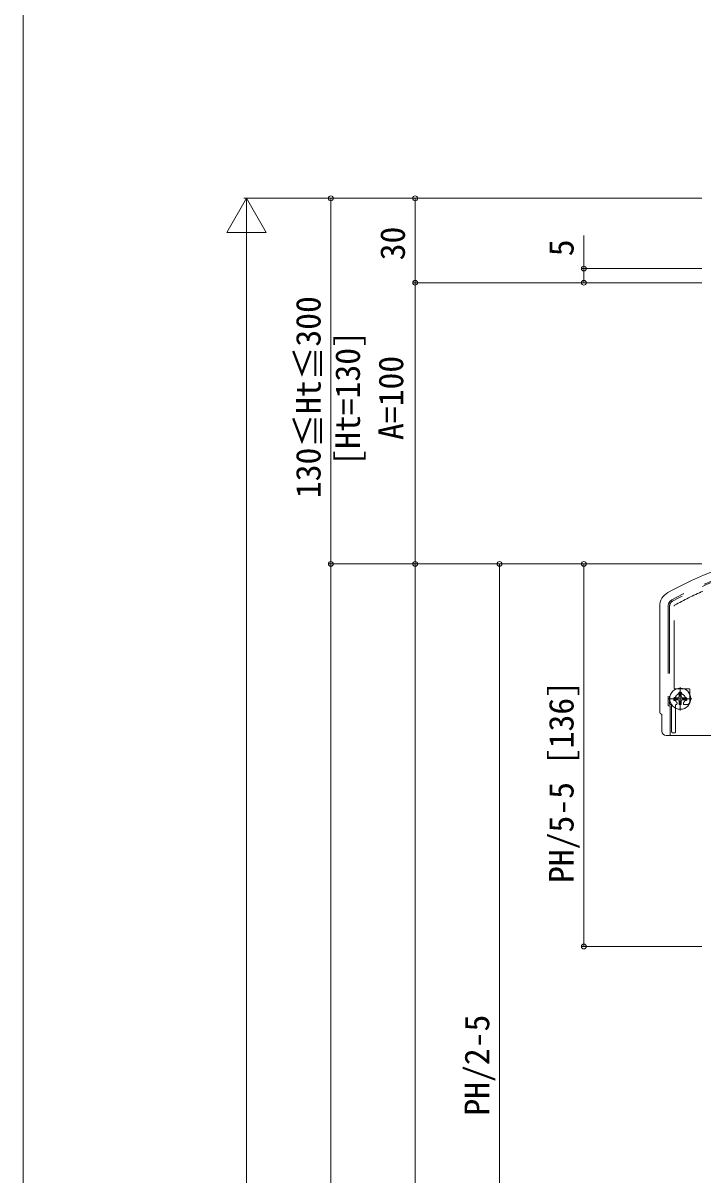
# Model space of a CAD drawing. Units: millimetres, scale not verified. Extents: x -990 to 990, y -820 to 2383.
# Drawn here: x -990 to -748.1, y 1386.6 to 1796.2 of the extents above; entities that cross this region are included whole.
import ezdxf
from ezdxf.enums import TextEntityAlignment as Align

# ---------------------------------------------------------------- set-up
doc = ezdxf.new("R2010")
doc.units = ezdxf.units.MM
doc.header["$LTSCALE"] = 8
doc.linetypes.add('CHAIN2', pattern=[12, 9, -1, 1, -1])
doc.linetypes.add('DASHED3', pattern=[4, 3, -1])
for name, color, linetype, lineweight in [('0-0_0', 7, 'Continuous', 9), ('0-4_YKK_12', 4, 'DASHED3', 9), ('0-7_YSS_K', 7, 'Continuous', 9), ('0-8_YKK_A1', 6, 'Continuous', 9)]:
    doc.layers.add(name, color=color, linetype=linetype, lineweight=lineweight)
doc.styles.add('ＭＳ ゴシック', font='')
doc.styles.get('ＭＳ ゴシック').set_extended_font_data('MS Gothic')

msp = doc.modelspace()

# ---------------------------------------------------------------- linework, layer by layer
at = {"layer": '0-0_0'}
msp.add_lwpolyline([(990, -820), (-990, -820), (-990, 2300)], dxfattribs=at)
at = {"layer": '0-4_YKK_12', "linetype": 'Continuous'}
for p, q in [((-763.51, 1588.846), (-763.51, 1551.346)), ((-756.56, 1557.996), (-755.86, 1557.996)), ((-756.56, 1557.996), (-756.56, 1556.796)), ((-755.86, 1557.996), (-755.86, 1556.796)), ((-758.26, 1556.296), (-758.26, 1555.596)), ((-758.26, 1556.296), (-757.06, 1556.296)), ((-758.26, 1555.596), (-757.06, 1555.596)), ((-756.56, 1555.096), (-756.56, 1553.896)), ((-756.56, 1553.896), (-755.86, 1553.896)), ((-755.86, 1555.096), (-755.86, 1553.896)), ((-755.36, 1556.296), (-754.16, 1556.296)), ((-755.36, 1555.596), (-754.16, 1555.596)), ((-754.16, 1556.296), (-754.16, 1555.596)), ((-762.76, 1550.377), (-762.76, 1544.346)), ((-711.01, 1542.846), (-761.259, 1542.846))]:
    msp.add_line(p, q, dxfattribs=at)
at = {"layer": '0-4_YKK_12'}
for p, q in [((-760.51, 1588.846), (-760.51, 1553.346)), ((-760.51, 1553.346), (-759.76, 1553.346)), ((-759.76, 1553.346), (-759.76, 1542.846))]:
    msp.add_line(p, q, dxfattribs=at)
at = {"layer": '0-4_YKK_12', "linetype": 'CHAIN2'}
for p, q in [((-756.21, 1551.796), (-756.21, 1560.096)), ((-760.36, 1555.946), (-752.06, 1555.946))]:
    msp.add_line(p, q, dxfattribs=at)
at = {"layer": '0-4_YKK_12', "linetype": 'Continuous'}
msp.add_circle((-756.21, 1555.946), 3.75, dxfattribs=at)
for centre, radius, start, end in [((-689.772, 1463.177), 148.5, 103.96913, 118.50205), ((-758.01, 1588.846), 5.5, 118.60062, 180), ((-757.06, 1556.796), 0.5, 270, 0), ((-755.36, 1556.796), 0.5, 180, 270), ((-757.06, 1555.096), 0.5, 0, 90), ((-755.36, 1555.096), 0.5, 90, 180), ((-762.509, 1551.346), 1, 180, 255.49969), ((-761.259, 1544.346), 1.5, 180, 270)]:
    msp.add_arc(centre, radius, start, end, dxfattribs=at)
at = {"layer": '0-4_YKK_12'}
for centre, radius, start, end in [((-689.772, 1463.177), 145.5, 104.01565, 118.50205), ((-758.01, 1588.846), 2.5, 118.60062, 180)]:
    msp.add_arc(centre, radius, start, end, dxfattribs=at)
at = {"layer": '0-7_YSS_K', "linetype": 'DASHED3'}
for p, q in [((-760.01, 1588.846), (-760.01, 1554.146)), ((-758.41, 1559.746), (-758.41, 1588.846)), ((-758.21, 1556.346), (-758.19, 1556.346)), ((-753.11, 1559.446), (-758.11, 1559.446)), ((-756.71, 1557.887), (-756.71, 1557.946)), ((-756.41, 1558.246), (-756.01, 1558.246)), ((-755.71, 1557.946), (-755.71, 1557.887)), ((-754.23, 1556.346), (-754.21, 1556.346)), ((-752.81, 1554.846), (-752.81, 1559.146)), ((-759.71, 1553.846), (-759.56, 1553.846)), ((-759.26, 1553.546), (-759.26, 1544.146)), ((-758.51, 1555.546), (-758.51, 1556.046)), ((-758.056, 1555.246), (-758.21, 1555.246)), ((-757.86, 1544.146), (-757.86, 1553.646)), ((-757.36, 1554.146), (-757.36, 1554.427)), ((-755.06, 1554.427), (-755.06, 1554.146)), ((-754.76, 1553.846), (-753.81, 1553.846)), ((-754.21, 1555.246), (-754.363, 1555.246)), ((-753.91, 1556.046), (-753.91, 1555.546)), ((-758.96, 1543.846), (-758.16, 1543.846))]:
    msp.add_line(p, q, dxfattribs=at)
for centre, radius, start, end in [((-691.551, 1467.903), 140, 104.08208, 118.78907), ((-691.551, 1467.903), 138.4, 114.1265, 118.78907), ((-758.01, 1588.846), 2, 118.78907, 180), ((-758.01, 1588.846), 0.4, 118.78898, 179.99991), ((-758.21, 1556.046), 0.3, 90, 180), ((-758.11, 1559.746), 0.3, 180, 270), ((-758.19, 1556.646), 0.3, 269.9999, 340.52868), ((-756.21, 1555.946), 1.8, 112.39267, 160.52876), ((-757.01, 1557.887), 0.3, 292.39269, 0), ((-756.41, 1557.946), 0.3, 90, 180), ((-756.01, 1557.946), 0.3, 0, 90), ((-755.41, 1557.887), 0.3, 180.00008, 247.60739), ((-756.21, 1555.946), 1.8, 19.47119, 67.60728), ((-754.23, 1556.646), 0.3, 199.47122, 270), ((-754.21, 1556.046), 0.3, 0, 90), ((-753.11, 1559.146), 0.3, 0, 90), ((-759.71, 1554.146), 0.3, 180, 270), ((-759.56, 1553.546), 0.3, 0, 90), ((-758.21, 1555.546), 0.3, 180, 270), ((-758.056, 1554.946), 0.3, 28.43689, 90), ((-757.66, 1553.646), 0.2, 90, 180), ((-756.21, 1555.946), 1.8, 208.43685, 226.33214), ((-757.66, 1554.146), 0.3, 270, 0), ((-757.66, 1554.427), 0.3, 359.99998, 46.33216), ((-754.76, 1554.427), 0.3, 133.66781, 180), ((-754.76, 1554.146), 0.3, 180, 270), ((-756.21, 1555.946), 1.8, 313.66783, 331.56313), ((-754.363, 1554.946), 0.3, 90.00005, 151.56316), ((-754.21, 1555.546), 0.3, 270, 0), ((-753.81, 1554.846), 1, 270, 0), ((-758.96, 1544.146), 0.3, 179.99997, 269.99997), ((-758.16, 1544.146), 0.3, 270, 0)]:
    msp.add_arc(centre, radius, start, end, dxfattribs=at)
at = {"layer": '0-8_YKK_A1'}
for p, q in [((-910.51, 1733.846), (-917.51, 1721.721)), ((-748.51, 1733.846), (-911.51, 1733.846)), ((-910.51, 1733.846), (-903.51, 1721.721)), ((-910.51, 1733.846), (-910.51, 1709.597)), ((-748.51, 1733.846), (-881.51, 1733.846)), ((-880.51, 1603.846), (-880.51, 1733.846)), ((-748.51, 1733.846), (-851.51, 1733.846)), ((-850.51, 1733.846), (-850.51, 1703.846)), ((-917.51, 1721.721), (-903.51, 1721.721)), ((-910.51, 897.846), (-910.51, 1719.846)), ((-748.51, 1708.846), (-791.51, 1708.846)), ((-748.51, 1703.846), (-851.51, 1703.846)), ((-749.51, 1703.846), (-851.51, 1703.846)), ((-850.51, 1603.846), (-850.51, 1703.846)), ((-748.51, 1703.846), (-791.51, 1703.846)), ((-748.51, 1603.846), (-881.51, 1603.846)), ((-748.51, 1603.846), (-881.51, 1603.846)), ((-880.51, 883.846), (-880.51, 1603.846)), ((-749.51, 1603.846), (-851.51, 1603.846)), ((-765.76, 1603.846), (-851.51, 1603.846)), ((-850.51, 1603.846), (-850.51, 898.846)), ((-748.51, 1603.846), (-821.51, 1603.846)), ((-820.51, 1603.846), (-820.51, 1256.346)), ((-748.51, 1603.846), (-791.51, 1603.846)), ((-790.51, 1467.846), (-790.51, 1603.846)), ((-748.51, 1467.846), (-791.51, 1467.846))]:
    msp.add_line(p, q, dxfattribs=at)
msp.add_lwpolyline([(-790.51, 1703.846), (-790.51, 1708.846), (-790.51, 1720.646)], dxfattribs=at)
for centre in [(-880.51, 1733.846), (-850.51, 1733.846), (-790.51, 1708.846), (-850.51, 1703.846), (-850.51, 1703.846), (-790.51, 1703.846), (-880.51, 1603.846), (-880.51, 1603.846), (-850.51, 1603.846), (-850.51, 1603.846), (-820.51, 1603.846), (-790.51, 1603.846), (-790.51, 1467.846)]:
    msp.add_circle(centre, 0.85, dxfattribs=at)

# ---------------------------------------------------------------- texts
at = {"layer": '0-8_YKK_A1', "style": 'ＭＳ ゴシック'}
for s, p in [('30', (-851.51, 1711.806)), ('5', (-791.51, 1713.246)), ('130≦Ht≦300', (-881.51, 1627.246)), ('[Ht=130]', (-867.51, 1638.766)), ('A=100', (-852.11, 1647.917)), ('PH/5-5 [136]', (-791.51, 1490.406)), ('PH/2-5', (-821.51, 1407.696))]:
    msp.add_text(s, height=8.798, rotation=90, dxfattribs=at).set_placement(p, align=Align.BOTTOM_LEFT)

doc.saveas('drawing.dxf')
